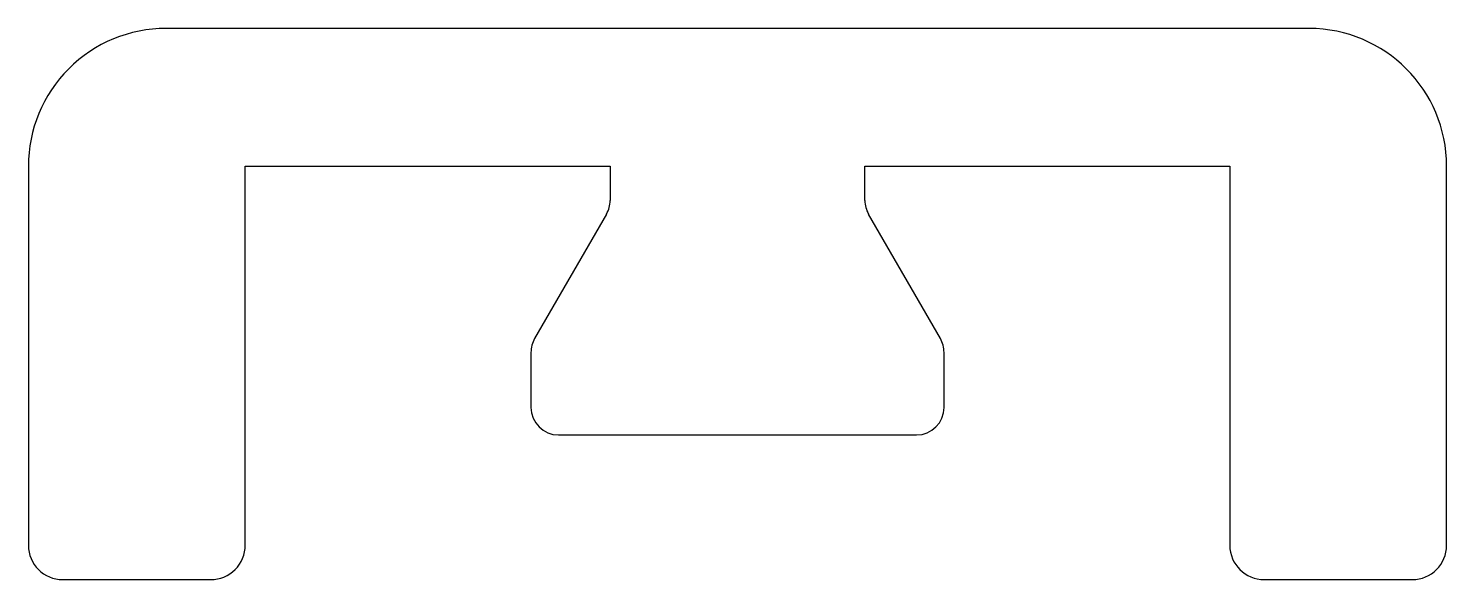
# Model space of a CAD drawing. Extents: x 1133.5 to 1154.1, y 1904.6 to 1912.6.
import ezdxf

# ---------------------------------------------------------------- set-up
doc = ezdxf.new("R2010")
doc.units = 0
doc.layers.get('0').update_dxf_attribs({"linetype": 'CONTINUOUS'})

msp = doc.modelspace()

# ---------------------------------------------------------------- linework, layer by layer
at = {"color": 0}
for p, q in [((1152.064, 1912.647), (1135.464, 1912.647)), ((1133.464, 1910.647), (1133.464, 1905.147)), ((1136.614, 1905.147), (1136.614, 1910.647)), ((1136.614, 1910.647), (1141.914, 1910.647)), ((1141.914, 1910.647), (1141.914, 1910.151)), ((1145.614, 1910.151), (1145.614, 1910.647)), ((1145.614, 1910.647), (1150.914, 1910.647)), ((1150.914, 1910.647), (1150.914, 1905.145)), ((1154.064, 1905.147), (1154.064, 1910.647)), ((1141.86, 1909.951), (1140.817, 1908.145)), ((1146.71, 1908.145), (1145.667, 1909.951)), ((1140.764, 1907.945), (1140.764, 1907.147)), ((1146.764, 1907.147), (1146.764, 1907.945)), ((1141.164, 1906.747), (1146.364, 1906.747)), ((1133.964, 1904.647), (1136.114, 1904.647)), ((1151.414, 1904.647), (1153.564, 1904.647))]:
    msp.add_line(p, q, dxfattribs=at)
for centre, radius, start, end in [((1135.464, 1910.647), 2, 90, 180.0018), ((1152.064, 1910.647), 2, 360, 90), ((1141.514, 1910.151), 0.4, 330, 0), ((1146.014, 1910.151), 0.4, 180, 210), ((1141.164, 1907.945), 0.4, 150, 180), ((1146.364, 1907.945), 0.4, 0, 30), ((1141.164, 1907.147), 0.4, 180, 270), ((1146.364, 1907.147), 0.4, 270, 0), ((1133.964, 1905.147), 0.5, 180.0009, 270), ((1136.114, 1905.147), 0.5, 270, 0.0009), ((1151.414, 1905.147), 0.5, 180.324, 270), ((1153.564, 1905.147), 0.5, 270, 359.9991)]:
    msp.add_arc(centre, radius, start, end, dxfattribs=at)

doc.saveas('drawing.dxf')
